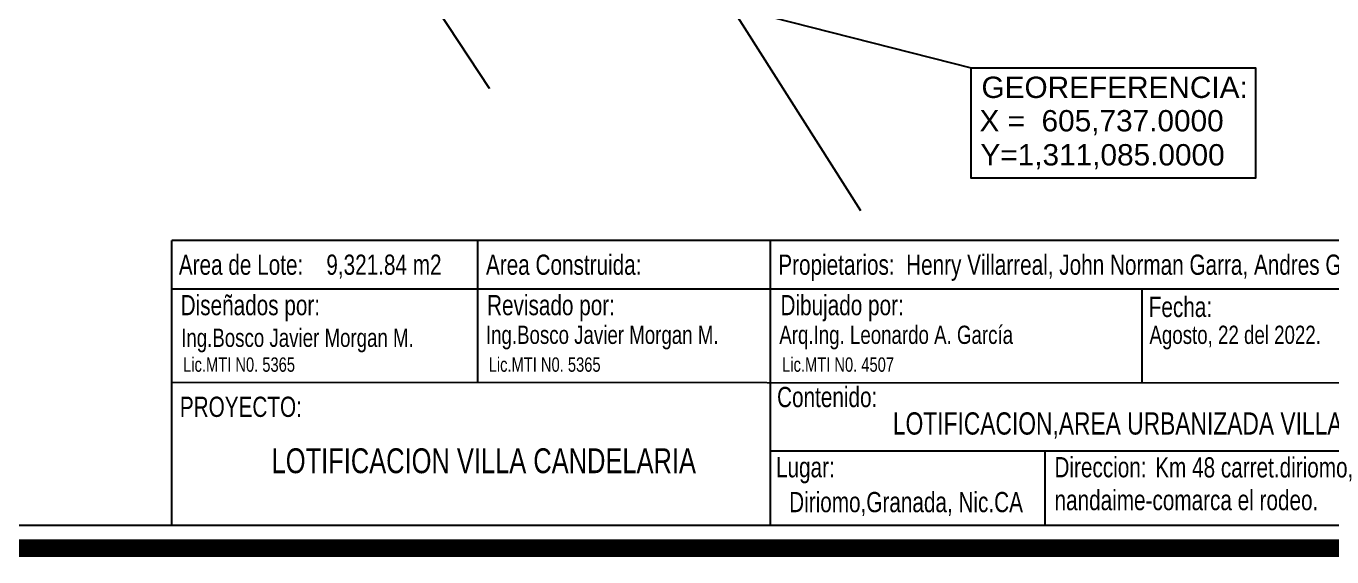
# Model space of a CAD drawing. Header units: millimetres. Extents: x 603733 to 1211550, y 1310999 to 2622648.
# Drawn here: x 605752.1 to 605920.6, y 1310998.6 to 1311067 of the extents above; entities that cross this region are included whole.
import ezdxf
from ezdxf.enums import TextEntityAlignment as Align

# ---------------------------------------------------------------- set-up
doc = ezdxf.new("R2010")
doc.units = ezdxf.units.MM
for name, color, linetype in [('acera', 8, 'Continuous'), ('CERCO', 6, 'Continuous'), ('COTAS', 3, 'Continuous'), ('CVL_CUADCON_TX', 2, 'Continuous'), ('FORMATO', 7, 'Continuous'), ('FRAME 025', 7, 'Continuous')]:
    doc.layers.add(name, color=color, linetype=linetype)
doc.layers.add('FRAME 070', color=7, linetype='Continuous', lineweight=70)
doc.styles.add('PUNTOS PI', font='arial.ttf', dxfattribs={"height": 2.75})
doc.styles.add('TSN - Swis721 LtCn BT', font='swisscl.ttf')

msp = doc.modelspace()

# ---------------------------------------------------------------- linework, layer by layer
at = {"const_width": 2.28}
msp.add_lwpolyline([(605527.959, 1311318.906), (605527.959, 1310999.706), (606003.909, 1310999.706), (606003.909, 1311318.906)], close=True, dxfattribs=at)
at = {"layer": 'acera', "color": 7}
msp.add_line((605530.809, 1310999.706), (606001.059, 1310999.706), dxfattribs=at)
at = {"layer": 'CERCO'}
msp.add_line((605843.056, 1311069.514), (605859.747, 1311043.253), dxfattribs=at)
msp.add_lwpolyline([(605811.887, 1311058.999), (605811.887, 1311058.999), (605785.027, 1311099.71), (605774.597, 1311116.175), (605755.893, 1311145.82)], dxfattribs=at)
at = {"layer": 'COTAS'}
msp.add_lwpolyline([(605843.056, 1311069.514), (605874.007, 1311061.642)], dxfattribs=at)
msp.add_lwpolyline([(605874.007, 1311061.642), (605910.717, 1311061.642), (605910.717, 1311047.427), (605874.007, 1311047.427)], close=True, dxfattribs=at)
at = {"layer": 'FORMATO', "color": 8}
msp.add_line((605530.809, 1311002.655), (606001.059, 1311002.655), dxfattribs=at)
at = {"layer": 'FRAME 070', "lineweight": 25}
for p, q in [((606001.059, 1311039.393), (605770.88, 1311039.393)), ((605770.88, 1311002.655), (605770.88, 1311039.393)), ((605810.363, 1311033.133), (605810.363, 1311039.393)), ((605848.14, 1311002.655), (605848.14, 1311039.393)), ((605770.88, 1311033.133), (605942.593, 1311033.133)), ((605810.363, 1311021.118), (605810.363, 1311033.133)), ((605896.076, 1311021.118), (605896.076, 1311033.133)), ((605770.88, 1311021.118), (605942.593, 1311021.023)), ((605848.14, 1311012.267), (605942.593, 1311012.267)), ((605883.556, 1311002.655), (605883.556, 1311012.267))]:
    msp.add_line(p, q, dxfattribs=at)

# ---------------------------------------------------------------- texts
at = {"layer": 'CVL_CUADCON_TX', "color": 251, "true_color": 0x636466, "style": 'PUNTOS PI'}
for s, p in [('GEOREFERENCIA:', (605875.355, 1311057.773)), ('X =  605,737.0000', (605875.101, 1311053.461)), ('Y=1,311,085.0000', (605875.224, 1311049.067))]:
    msp.add_text(s, height=2.75, dxfattribs=at).set_placement(p)
at = {"layer": 'FRAME 025', "style": 'TSN - Swis721 LtCn BT'}
for s, height, p in [('Area de Lote:    9,321.84 m2', 2.60826, (605771.799, 1311036.263)), ('Area Construida:', 2.60826, (605811.429, 1311036.263)), ('Propietarios:  Henry Villarreal, John Norman Garra, Andres Gomez.', 2.60826, (605849.141, 1311036.263)), ('Diseñados por:', 2.60826, (605772.035, 1311031.047)), ('Revisado por:', 2.60826, (605811.569, 1311031.047)), ('Dibujado por:', 2.60826, (605849.427, 1311031.047)), ('Fecha:', 2.6083, (605896.937, 1311030.815)), ('Ing.Bosco Javier Morgan M.', 2.35181, (605772.097, 1311026.833)), ('Ing.Bosco Javier Morgan M.', 2.35181, (605811.416, 1311027.217)), ('Arq.Ing. Leonardo A. García ', 2.35181, (605849.274, 1311027.217)), ('Agosto, 22 del 2022.', 2.35181, (605897.029, 1311027.217)), ('Lic.MTI N0. 5365', 1.8496, (605772.35, 1311023.375)), ('Lic.MTI N0. 5365', 1.8496, (605811.776, 1311023.375)), ('Lic.MTI N0. 4507', 1.8496, (605849.634, 1311023.375)), ('Contenido:', 2.6083, (605848.986, 1311019.192)), ('PROYECTO:', 2.6083, (605771.932, 1311017.93)), ('LOTIFICACION,AREA URBANIZADA VILLA CANDELARIA', 2.86909, (605863.927, 1311015.778)), ('LOTIFICACION VILLA CANDELARIA', 3.20405, (605783.771, 1311010.968)), ('Lugar:', 2.6083, (605848.846, 1311010.138)), ('Direccion:', 2.6083, (605884.775, 1311010.138)), ('Km 48 carret.diriomo,', 2.60826, (605897.773, 1311010.112)), ('Diriomo,Granada, Nic.CA', 2.60826, (605850.546, 1311005.637)), ('nandaime-comarca el rodeo.', 2.60826, (605884.783, 1311005.895))]:
    msp.add_text(s, height=height, dxfattribs=at).set_placement(p, align=Align.MIDDLE_LEFT)

doc.saveas('drawing.dxf')
